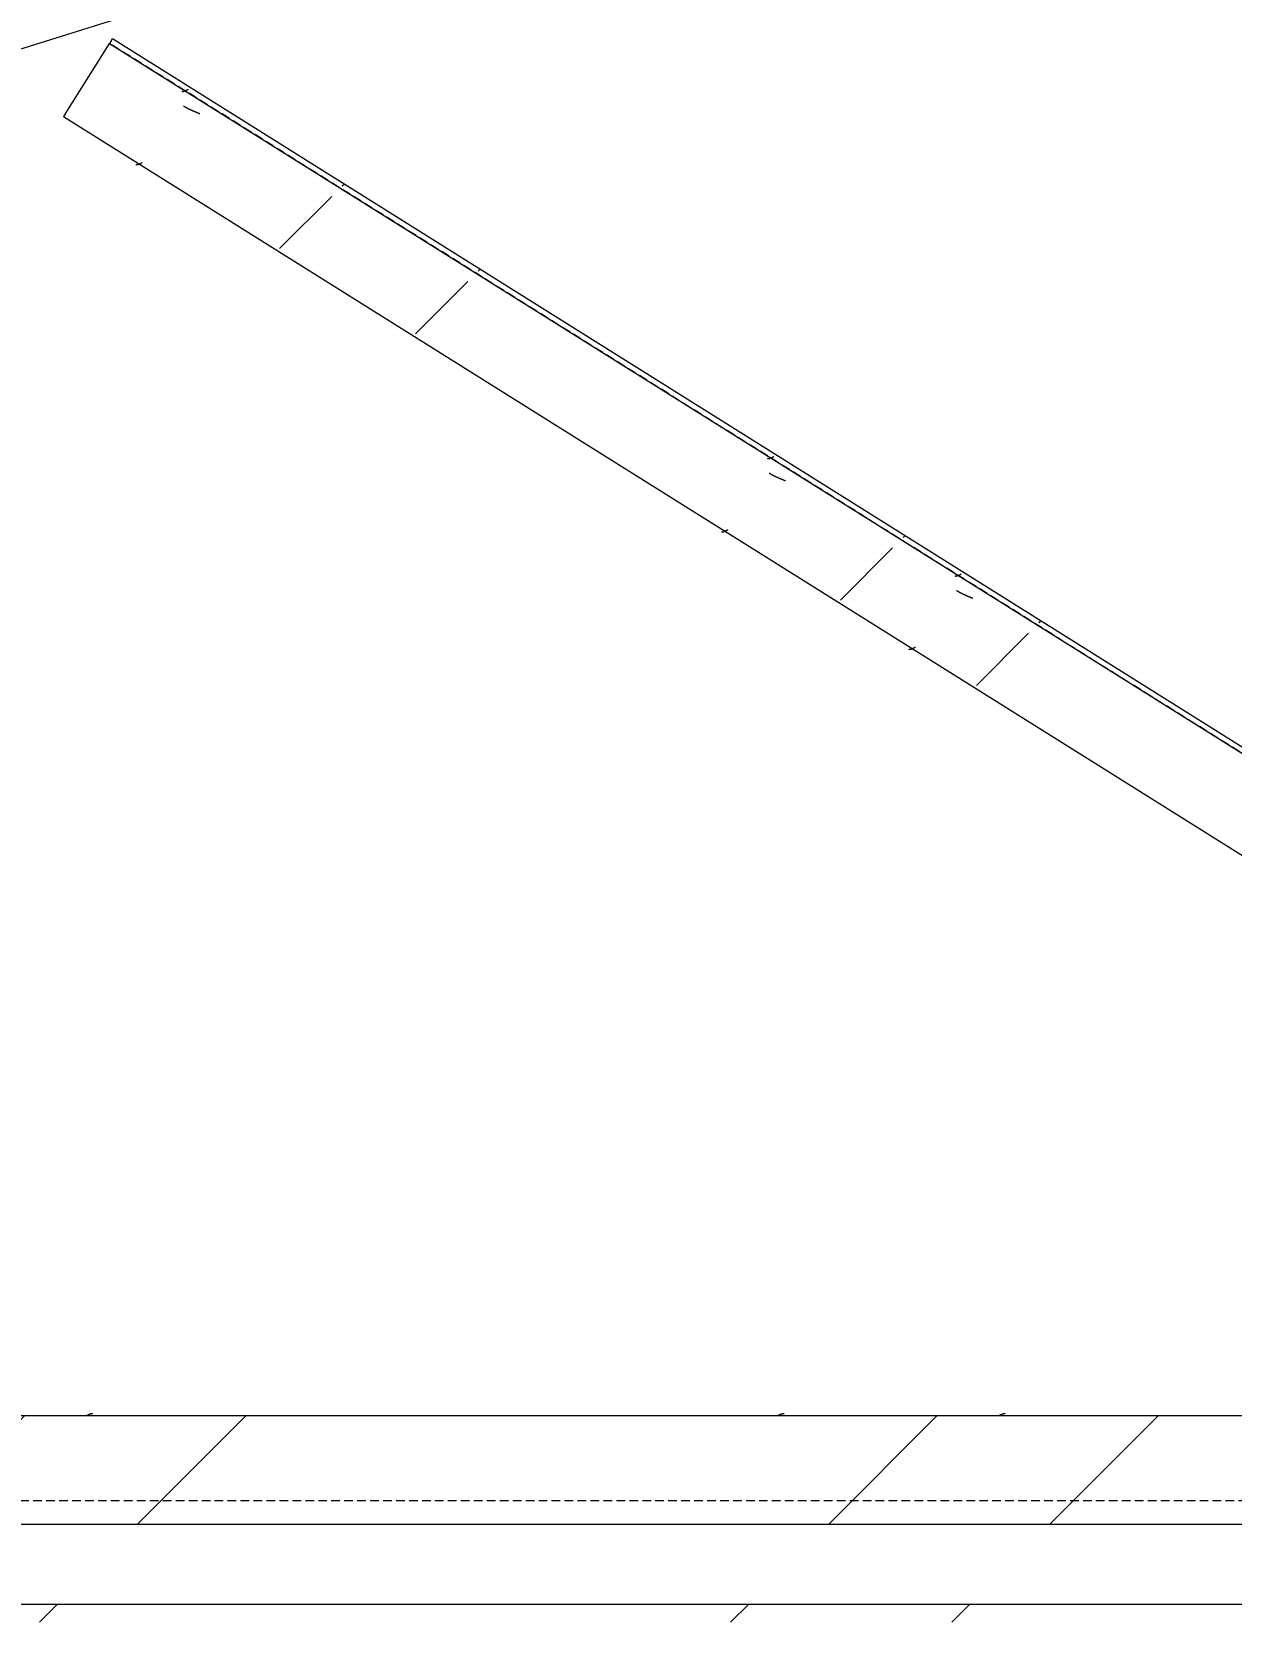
# Model space of a CAD drawing. Header units: centimetres. Extents: x -6111 to 13767, y -285 to 1600.
# Drawn here: x -5219.3 to -5153.2, y 954.5 to 1042.2 of the extents above; entities that cross this region are included whole.
import ezdxf

# ---------------------------------------------------------------- set-up
doc = ezdxf.new("R2010")
doc.units = ezdxf.units.CM
doc.linetypes.add('Hidden', pattern=[0.714375, 0.47625, -0.238125])
for name, color, linetype, lineweight in [('A-ANNO-DIMS', 7, 'Continuous', 9), ('A-ANNO-DIMS-100', 7, 'Continuous', 9), ('S-BEAM', 7, 'Continuous', 9)]:
    doc.layers.add(name, color=color, linetype=linetype, lineweight=lineweight)
doc.styles.add('Century Gothic_1', font='GOTHIC.TTF', dxfattribs={"height": 15})
doc.dimstyles.new('FCA_N_Cotas_E100', dxfattribs={"dimscale": 30.48, "dimtxt": 15.662524, "dimasz": 0.492126, "dimexe": 0.656168, "dimexo": 0.656168, "dimgap": 0.032808, "dimtad": 1, "dimlfac": 0.01, "dimrnd": 0.01, "dimzin": 0, "dimdsep": 46, "dimtxsty": 'Century Gothic_1', "dimblk1": 'OBLIQUE', "dimblk2": 'OBLIQUE', "dimsah": 1, "dimcen": 0.09, "dimdle": 0.656168, "dimadec": 3, "dimazin": 2, "dimtfac": 1, "dimtdec": 4, "dimtix": 1, "dimtmove": 0, "dimatfit": 3, "dimfxl": 1, "dimtvp": 1, "dimtolj": 1, "dimtzin": 0, "dimarcsym": 2})
pattern_1 = [(45, (0, 0), (-25.14472, 25.14472), []), (45, (0, 38.1), (-25.14472, 25.14472), [])]

# ---------------------------------------------------------------- blocks, each defined once
blk = doc.blocks.new('FP_7-Elevación Eje 1')
at = {"layer": 'S-BEAM', "color": 9, "true_color": 0xc0c0c0}
for p, q in [((-5216.281, 965.92), (-5216.265, 965.93)), ((-5216.265, 965.93), (-5216.25, 965.939)), ((-5216.25, 965.939), (-5216.234, 965.948)), ((-5216.234, 965.948), (-5216.218, 965.957)), ((-5216.218, 965.957), (-5216.203, 965.965)), ((-5216.203, 965.965), (-5216.187, 965.972)), ((-5216.187, 965.972), (-5216.171, 965.98)), ((-5216.171, 965.98), (-5216.156, 965.987)), ((-5216.156, 965.987), (-5216.14, 965.993)), ((-5216.14, 965.993), (-5216.124, 965.999)), ((-5216.124, 965.999), (-5216.108, 966.005)), ((-5216.108, 966.005), (-5216.093, 966.01)), ((-5216.093, 966.01), (-5216.077, 966.015)), ((-5216.077, 966.015), (-5216.061, 966.019)), ((-5216.061, 966.019), (-5216.046, 966.023)), ((-5216.046, 966.023), (-5216.03, 966.026)), ((-5216.03, 966.026), (-5216.014, 966.029)), ((-5216.014, 966.029), (-5215.999, 966.032)), ((-5215.999, 966.032), (-5215.983, 966.034)), ((-5215.983, 966.034), (-5215.967, 966.036)), ((-5215.967, 966.036), (-5215.952, 966.037)), ((-5215.952, 966.037), (-5215.936, 966.037)), ((-5178.181, 965.92), (-5178.165, 965.93)), ((-5178.165, 965.93), (-5178.15, 965.939)), ((-5178.15, 965.939), (-5178.134, 965.948)), ((-5178.134, 965.948), (-5178.118, 965.957)), ((-5178.118, 965.957), (-5178.103, 965.965)), ((-5178.103, 965.965), (-5178.087, 965.972)), ((-5178.087, 965.972), (-5178.071, 965.98)), ((-5178.071, 965.98), (-5178.056, 965.987)), ((-5178.056, 965.987), (-5178.04, 965.993)), ((-5178.04, 965.993), (-5178.024, 965.999)), ((-5178.024, 965.999), (-5178.008, 966.005)), ((-5178.008, 966.005), (-5177.993, 966.01)), ((-5177.993, 966.01), (-5177.977, 966.015)), ((-5177.977, 966.015), (-5177.961, 966.019)), ((-5177.961, 966.019), (-5177.946, 966.023)), ((-5177.946, 966.023), (-5177.93, 966.026)), ((-5177.93, 966.026), (-5177.914, 966.029)), ((-5177.914, 966.029), (-5177.899, 966.032)), ((-5177.899, 966.032), (-5177.883, 966.034)), ((-5177.883, 966.034), (-5177.867, 966.036)), ((-5177.867, 966.036), (-5177.852, 966.037)), ((-5177.852, 966.037), (-5177.836, 966.037)), ((-5165.992, 965.92), (-5165.976, 965.93)), ((-5165.976, 965.93), (-5165.96, 965.939)), ((-5165.96, 965.939), (-5165.945, 965.948)), ((-5165.945, 965.948), (-5165.929, 965.957)), ((-5165.929, 965.957), (-5165.913, 965.965)), ((-5165.913, 965.965), (-5165.897, 965.972)), ((-5165.897, 965.972), (-5165.882, 965.98)), ((-5165.882, 965.98), (-5165.866, 965.987)), ((-5165.866, 965.987), (-5165.85, 965.993)), ((-5165.85, 965.993), (-5165.835, 965.999)), ((-5165.835, 965.999), (-5165.819, 966.005)), ((-5165.819, 966.005), (-5165.803, 966.01)), ((-5165.803, 966.01), (-5165.788, 966.015)), ((-5165.788, 966.015), (-5165.772, 966.019)), ((-5165.772, 966.019), (-5165.756, 966.023)), ((-5165.756, 966.023), (-5165.741, 966.026)), ((-5165.741, 966.026), (-5165.725, 966.029)), ((-5165.725, 966.029), (-5165.709, 966.032)), ((-5165.709, 966.032), (-5165.693, 966.034)), ((-5165.693, 966.034), (-5165.678, 966.036)), ((-5165.678, 966.036), (-5165.662, 966.037)), ((-5165.662, 966.037), (-5165.646, 966.037))]:
    blk.add_line(p, q, dxfattribs=at)
blk = doc.blocks.new('C Shapes - C8x16-1788166-Elevación Eje 1')
at = {"layer": 'S-BEAM', "true_color": 0xc0c0c0}
h = blk.add_hatch(dxfattribs=at)
h.set_pattern_fill('FP_3', color=9, style=0, pattern_type=2)
h.set_pattern_definition(pattern_1)
h.paths.add_polyline_path([(-4712.513, 959.921), (-4698.682, 959.921), (-4698.682, 965.921), (-5480.302, 965.921), (-5480.302, 959.921), (-4772.703, 959.921)])
at = {"layer": 'S-BEAM'}
for p, q in [((-5480.302, 965.921), (-4698.682, 965.921)), ((-4698.682, 959.921), (-5480.302, 959.921))]:
    blk.add_line(p, q, dxfattribs=at)
at = {"layer": 'S-BEAM', "linetype": 'Hidden'}
blk.add_line((-4698.682, 961.217), (-5480.302, 961.217), dxfattribs=at)
at = {"layer": 'S-BEAM'}
blk.add_blockref('FP_7-Elevación Eje 1', (0, 0), dxfattribs=at)
blk = doc.blocks.new('FP_31-Elevación Eje 1')
at = {"layer": 'S-BEAM', "color": 9, "true_color": 0xc0c0c0}
for p, q in [((-5210.936, 1038.114), (-5210.923, 1038.105)), ((-5210.923, 1038.105), (-5210.909, 1038.097)), ((-5210.909, 1038.097), (-5210.896, 1038.089)), ((-5210.896, 1038.089), (-5210.883, 1038.081)), ((-5210.883, 1038.081), (-5210.869, 1038.073)), ((-5210.869, 1038.073), (-5210.856, 1038.065)), ((-5210.856, 1038.065), (-5210.842, 1038.058)), ((-5210.842, 1038.058), (-5210.829, 1038.05)), ((-5210.829, 1038.05), (-5210.815, 1038.042)), ((-5210.815, 1038.042), (-5210.802, 1038.034)), ((-5210.802, 1038.034), (-5210.788, 1038.027)), ((-5210.788, 1038.027), (-5210.774, 1038.019)), ((-5210.774, 1038.019), (-5210.761, 1038.012)), ((-5210.761, 1038.012), (-5210.747, 1038.004)), ((-5210.747, 1038.004), (-5210.733, 1037.997)), ((-5210.733, 1037.997), (-5210.719, 1037.99)), ((-5210.719, 1037.99), (-5210.706, 1037.982)), ((-5210.706, 1037.982), (-5210.692, 1037.975)), ((-5210.692, 1037.975), (-5210.678, 1037.968)), ((-5210.678, 1037.968), (-5210.664, 1037.961)), ((-5210.664, 1037.961), (-5210.65, 1037.954)), ((-5210.65, 1037.954), (-5210.636, 1037.947)), ((-5210.636, 1037.947), (-5210.622, 1037.94)), ((-5210.622, 1037.94), (-5210.608, 1037.933)), ((-5210.608, 1037.933), (-5210.594, 1037.926)), ((-5210.594, 1037.926), (-5210.58, 1037.919)), ((-5210.58, 1037.919), (-5210.565, 1037.913)), ((-5210.565, 1037.913), (-5210.551, 1037.906)), ((-5210.551, 1037.906), (-5210.537, 1037.899)), ((-5210.537, 1037.899), (-5210.523, 1037.892)), ((-5210.523, 1037.892), (-5210.508, 1037.886)), ((-5210.508, 1037.886), (-5210.494, 1037.879)), ((-5210.494, 1037.879), (-5210.48, 1037.873)), ((-5210.48, 1037.873), (-5210.466, 1037.866)), ((-5210.466, 1037.866), (-5210.451, 1037.86)), ((-5210.451, 1037.86), (-5210.437, 1037.854)), ((-5210.437, 1037.854), (-5210.422, 1037.847)), ((-5210.422, 1037.847), (-5210.408, 1037.841)), ((-5210.408, 1037.841), (-5210.393, 1037.835)), ((-5210.393, 1037.835), (-5210.379, 1037.828)), ((-5210.379, 1037.828), (-5210.364, 1037.822)), ((-5210.364, 1037.822), (-5210.35, 1037.816)), ((-5210.35, 1037.816), (-5210.335, 1037.81)), ((-5210.335, 1037.81), (-5210.321, 1037.804)), ((-5210.321, 1037.804), (-5210.306, 1037.798)), ((-5210.306, 1037.798), (-5210.292, 1037.792)), ((-5210.292, 1037.792), (-5210.277, 1037.785)), ((-5210.277, 1037.785), (-5210.263, 1037.779)), ((-5210.263, 1037.779), (-5210.248, 1037.773)), ((-5210.248, 1037.773), (-5210.233, 1037.767)), ((-5210.233, 1037.767), (-5210.219, 1037.761)), ((-5210.219, 1037.761), (-5210.204, 1037.756)), ((-5210.204, 1037.756), (-5210.189, 1037.75)), ((-5210.189, 1037.75), (-5210.175, 1037.744)), ((-5210.175, 1037.744), (-5210.16, 1037.738)), ((-5210.16, 1037.738), (-5210.145, 1037.732)), ((-5210.145, 1037.732), (-5210.13, 1037.726)), ((-5210.13, 1037.726), (-5210.116, 1037.72)), ((-5210.116, 1037.72), (-5210.101, 1037.714)), ((-5210.101, 1037.714), (-5210.086, 1037.708)), ((-5210.086, 1037.708), (-5210.072, 1037.702)), ((-5210.072, 1037.702), (-5210.057, 1037.697)), ((-5210.057, 1037.697), (-5210.042, 1037.691)), ((-5178.655, 1017.876), (-5178.642, 1017.868)), ((-5178.642, 1017.868), (-5178.629, 1017.86)), ((-5178.629, 1017.86), (-5178.615, 1017.851)), ((-5178.615, 1017.851), (-5178.602, 1017.843)), ((-5178.602, 1017.843), (-5178.589, 1017.836)), ((-5178.589, 1017.836), (-5178.575, 1017.828)), ((-5178.575, 1017.828), (-5178.562, 1017.82)), ((-5178.562, 1017.82), (-5178.548, 1017.812)), ((-5178.548, 1017.812), (-5178.535, 1017.804)), ((-5178.535, 1017.804), (-5178.521, 1017.797)), ((-5178.521, 1017.797), (-5178.507, 1017.789)), ((-5178.507, 1017.789), (-5178.494, 1017.781)), ((-5178.494, 1017.781), (-5178.48, 1017.774)), ((-5178.48, 1017.774), (-5178.466, 1017.767)), ((-5178.466, 1017.767), (-5178.453, 1017.759)), ((-5178.453, 1017.759), (-5178.439, 1017.752)), ((-5178.439, 1017.752), (-5178.425, 1017.745)), ((-5178.425, 1017.745), (-5178.411, 1017.737)), ((-5178.411, 1017.737), (-5178.397, 1017.73)), ((-5178.397, 1017.73), (-5178.383, 1017.723)), ((-5178.383, 1017.723), (-5178.369, 1017.716)), ((-5178.369, 1017.716), (-5178.355, 1017.709)), ((-5178.355, 1017.709), (-5178.341, 1017.702)), ((-5178.341, 1017.702), (-5178.327, 1017.695)), ((-5178.327, 1017.695), (-5178.313, 1017.688)), ((-5178.313, 1017.688), (-5178.299, 1017.681)), ((-5178.299, 1017.681), (-5178.285, 1017.675)), ((-5178.285, 1017.675), (-5178.271, 1017.668)), ((-5178.271, 1017.668), (-5178.256, 1017.661)), ((-5178.256, 1017.661), (-5178.242, 1017.655)), ((-5178.242, 1017.655), (-5178.228, 1017.648)), ((-5178.228, 1017.648), (-5178.214, 1017.642)), ((-5178.214, 1017.642), (-5178.199, 1017.635)), ((-5178.199, 1017.635), (-5178.185, 1017.629)), ((-5178.185, 1017.629), (-5178.171, 1017.622)), ((-5178.171, 1017.622), (-5178.156, 1017.616)), ((-5178.156, 1017.616), (-5178.142, 1017.609)), ((-5178.142, 1017.609), (-5178.127, 1017.603)), ((-5178.127, 1017.603), (-5178.113, 1017.597)), ((-5178.113, 1017.597), (-5178.098, 1017.591)), ((-5178.098, 1017.591), (-5178.084, 1017.584)), ((-5178.084, 1017.584), (-5178.069, 1017.578)), ((-5178.069, 1017.578), (-5178.055, 1017.572)), ((-5178.055, 1017.572), (-5178.04, 1017.566)), ((-5178.04, 1017.566), (-5178.026, 1017.56)), ((-5178.026, 1017.56), (-5178.011, 1017.554)), ((-5178.011, 1017.554), (-5177.997, 1017.548)), ((-5177.997, 1017.548), (-5177.982, 1017.542)), ((-5177.982, 1017.542), (-5177.967, 1017.536)), ((-5177.967, 1017.536), (-5177.953, 1017.53)), ((-5177.953, 1017.53), (-5177.938, 1017.524)), ((-5177.938, 1017.524), (-5177.923, 1017.518)), ((-5177.923, 1017.518), (-5177.909, 1017.512)), ((-5177.909, 1017.512), (-5177.894, 1017.506)), ((-5177.894, 1017.506), (-5177.879, 1017.5)), ((-5177.879, 1017.5), (-5177.865, 1017.494)), ((-5177.865, 1017.494), (-5177.85, 1017.488)), ((-5177.85, 1017.488), (-5177.835, 1017.482)), ((-5177.835, 1017.482), (-5177.82, 1017.476)), ((-5177.82, 1017.476), (-5177.806, 1017.471)), ((-5177.806, 1017.471), (-5177.791, 1017.465)), ((-5177.791, 1017.465), (-5177.776, 1017.459)), ((-5177.776, 1017.459), (-5177.762, 1017.453)), ((-5168.328, 1011.401), (-5168.314, 1011.393)), ((-5168.314, 1011.393), (-5168.301, 1011.385)), ((-5168.301, 1011.385), (-5168.288, 1011.377)), ((-5168.288, 1011.377), (-5168.274, 1011.369)), ((-5168.274, 1011.369), (-5168.261, 1011.361)), ((-5168.261, 1011.361), (-5168.248, 1011.353)), ((-5168.248, 1011.353), (-5168.234, 1011.345)), ((-5168.234, 1011.345), (-5168.221, 1011.337)), ((-5168.221, 1011.337), (-5168.207, 1011.33)), ((-5168.207, 1011.33), (-5168.193, 1011.322)), ((-5168.193, 1011.322), (-5168.18, 1011.314)), ((-5168.18, 1011.314), (-5168.166, 1011.307)), ((-5168.166, 1011.307), (-5168.152, 1011.299)), ((-5168.152, 1011.299), (-5168.139, 1011.292)), ((-5168.139, 1011.292), (-5168.125, 1011.284)), ((-5168.125, 1011.284), (-5168.111, 1011.277)), ((-5168.111, 1011.277), (-5168.097, 1011.27)), ((-5168.097, 1011.27), (-5168.083, 1011.263)), ((-5168.083, 1011.263), (-5168.069, 1011.255)), ((-5168.069, 1011.255), (-5168.056, 1011.248)), ((-5168.056, 1011.248), (-5168.042, 1011.241)), ((-5168.042, 1011.241), (-5168.028, 1011.234)), ((-5168.028, 1011.234), (-5168.014, 1011.227)), ((-5168.014, 1011.227), (-5167.999, 1011.22)), ((-5167.999, 1011.22), (-5167.985, 1011.214)), ((-5167.985, 1011.214), (-5167.971, 1011.207)), ((-5167.971, 1011.207), (-5167.957, 1011.2)), ((-5167.957, 1011.2), (-5167.943, 1011.193)), ((-5167.943, 1011.193), (-5167.929, 1011.187)), ((-5167.929, 1011.187), (-5167.914, 1011.18)), ((-5167.914, 1011.18), (-5167.9, 1011.173)), ((-5167.9, 1011.173), (-5167.886, 1011.167)), ((-5167.886, 1011.167), (-5167.872, 1011.16)), ((-5167.872, 1011.16), (-5167.857, 1011.154)), ((-5167.857, 1011.154), (-5167.843, 1011.147)), ((-5167.843, 1011.147), (-5167.829, 1011.141)), ((-5167.829, 1011.141), (-5167.814, 1011.135)), ((-5167.814, 1011.135), (-5167.8, 1011.128)), ((-5167.8, 1011.128), (-5167.785, 1011.122)), ((-5167.785, 1011.122), (-5167.771, 1011.116)), ((-5167.771, 1011.116), (-5167.756, 1011.11)), ((-5167.756, 1011.11), (-5167.742, 1011.103)), ((-5167.742, 1011.103), (-5167.727, 1011.097)), ((-5167.727, 1011.097), (-5167.713, 1011.091)), ((-5167.713, 1011.091), (-5167.698, 1011.085)), ((-5167.698, 1011.085), (-5167.683, 1011.079)), ((-5167.683, 1011.079), (-5167.669, 1011.073)), ((-5167.669, 1011.073), (-5167.654, 1011.067)), ((-5167.654, 1011.067), (-5167.64, 1011.061)), ((-5167.64, 1011.061), (-5167.625, 1011.055)), ((-5167.625, 1011.055), (-5167.61, 1011.049)), ((-5167.61, 1011.049), (-5167.596, 1011.043)), ((-5167.596, 1011.043), (-5167.581, 1011.037)), ((-5167.581, 1011.037), (-5167.566, 1011.031)), ((-5167.566, 1011.031), (-5167.552, 1011.025)), ((-5167.552, 1011.025), (-5167.537, 1011.019)), ((-5167.537, 1011.019), (-5167.522, 1011.013)), ((-5167.522, 1011.013), (-5167.508, 1011.007)), ((-5167.508, 1011.007), (-5167.493, 1011.002)), ((-5167.493, 1011.002), (-5167.478, 1010.996)), ((-5167.478, 1010.996), (-5167.463, 1010.99)), ((-5167.463, 1010.99), (-5167.449, 1010.984)), ((-5167.449, 1010.984), (-5167.434, 1010.978))]:
    blk.add_line(p, q, dxfattribs=at)
blk = doc.blocks.new('FP_32-Elevación Eje 1')
at = {"layer": 'S-BEAM'}
blk.add_line((-5215.017, 1041.559), (-5101.882, 970.631), dxfattribs=at)
at = {"layer": 'S-BEAM', "color": 9, "true_color": 0xc0c0c0}
for p, q in [((-5211.035, 1038.926), (-5211.032, 1038.924)), ((-5211.032, 1038.924), (-5211.028, 1038.922)), ((-5211.028, 1038.922), (-5211.025, 1038.92)), ((-5211.025, 1038.92), (-5211.021, 1038.919)), ((-5211.021, 1038.919), (-5211.017, 1038.918)), ((-5211.017, 1038.918), (-5211.013, 1038.917)), ((-5211.013, 1038.917), (-5211.009, 1038.915)), ((-5211.009, 1038.915), (-5211.005, 1038.915)), ((-5211.005, 1038.915), (-5211.001, 1038.914)), ((-5211.001, 1038.914), (-5210.997, 1038.913)), ((-5210.997, 1038.913), (-5210.993, 1038.913)), ((-5210.993, 1038.913), (-5210.988, 1038.912)), ((-5210.988, 1038.912), (-5210.984, 1038.912)), ((-5210.984, 1038.912), (-5210.979, 1038.912)), ((-5210.979, 1038.912), (-5210.975, 1038.912)), ((-5210.975, 1038.912), (-5210.97, 1038.912)), ((-5210.97, 1038.912), (-5210.965, 1038.913)), ((-5210.965, 1038.913), (-5210.96, 1038.913)), ((-5210.96, 1038.913), (-5210.955, 1038.914)), ((-5210.955, 1038.914), (-5210.95, 1038.914)), ((-5210.95, 1038.914), (-5210.945, 1038.915)), ((-5210.945, 1038.915), (-5210.94, 1038.916)), ((-5210.94, 1038.916), (-5210.935, 1038.917)), ((-5210.935, 1038.917), (-5210.929, 1038.918)), ((-5210.929, 1038.918), (-5210.924, 1038.92)), ((-5210.924, 1038.92), (-5210.919, 1038.921)), ((-5210.919, 1038.921), (-5210.913, 1038.923)), ((-5210.913, 1038.923), (-5210.907, 1038.924)), ((-5210.907, 1038.924), (-5210.902, 1038.926)), ((-5210.902, 1038.926), (-5210.896, 1038.928)), ((-5210.896, 1038.928), (-5210.89, 1038.93)), ((-5210.89, 1038.93), (-5210.884, 1038.932)), ((-5210.884, 1038.932), (-5210.878, 1038.934)), ((-5210.878, 1038.934), (-5210.872, 1038.936)), ((-5210.872, 1038.936), (-5210.866, 1038.938)), ((-5210.866, 1038.938), (-5210.86, 1038.941)), ((-5210.86, 1038.941), (-5210.854, 1038.943)), ((-5210.854, 1038.943), (-5210.848, 1038.946)), ((-5210.848, 1038.946), (-5210.841, 1038.948)), ((-5210.841, 1038.948), (-5210.835, 1038.951)), ((-5210.835, 1038.951), (-5210.829, 1038.954)), ((-5210.829, 1038.954), (-5210.822, 1038.957)), ((-5210.822, 1038.957), (-5210.816, 1038.96)), ((-5210.816, 1038.96), (-5210.809, 1038.963)), ((-5210.809, 1038.963), (-5210.803, 1038.966)), ((-5210.803, 1038.966), (-5210.796, 1038.969)), ((-5210.796, 1038.969), (-5210.79, 1038.972)), ((-5210.79, 1038.972), (-5210.783, 1038.975)), ((-5210.783, 1038.975), (-5210.776, 1038.979)), ((-5210.776, 1038.979), (-5210.77, 1038.982)), ((-5210.77, 1038.982), (-5210.763, 1038.985)), ((-5210.763, 1038.985), (-5210.756, 1038.989)), ((-5210.756, 1038.989), (-5210.749, 1038.992)), ((-5210.749, 1038.992), (-5210.743, 1038.996)), ((-5210.743, 1038.996), (-5210.736, 1038.999)), ((-5210.736, 1038.999), (-5210.729, 1039.003)), ((-5210.729, 1039.003), (-5210.722, 1039.006)), ((-5210.722, 1039.006), (-5210.715, 1039.01)), ((-5210.715, 1039.01), (-5210.708, 1039.014)), ((-5210.708, 1039.014), (-5210.702, 1039.017)), ((-5210.702, 1039.017), (-5210.695, 1039.021)), ((-5210.695, 1039.021), (-5210.688, 1039.025)), ((-5210.688, 1039.025), (-5210.681, 1039.028)), ((-5178.592, 1018.698), (-5178.586, 1018.7)), ((-5178.586, 1018.7), (-5178.579, 1018.703)), ((-5178.579, 1018.703), (-5178.573, 1018.705)), ((-5178.573, 1018.705), (-5178.567, 1018.708)), ((-5178.567, 1018.708), (-5178.561, 1018.711)), ((-5178.561, 1018.711), (-5178.555, 1018.713)), ((-5178.555, 1018.713), (-5178.548, 1018.716)), ((-5178.548, 1018.716), (-5178.542, 1018.719)), ((-5178.542, 1018.719), (-5178.535, 1018.722)), ((-5178.535, 1018.722), (-5178.529, 1018.725)), ((-5178.529, 1018.725), (-5178.522, 1018.728)), ((-5178.522, 1018.728), (-5178.516, 1018.731)), ((-5178.516, 1018.731), (-5178.509, 1018.734)), ((-5178.509, 1018.734), (-5178.502, 1018.738)), ((-5178.502, 1018.738), (-5178.496, 1018.741)), ((-5178.496, 1018.741), (-5178.489, 1018.744)), ((-5178.489, 1018.744), (-5178.482, 1018.748)), ((-5178.482, 1018.748), (-5178.476, 1018.751)), ((-5178.476, 1018.751), (-5178.469, 1018.754)), ((-5178.469, 1018.754), (-5178.462, 1018.758)), ((-5178.462, 1018.758), (-5178.455, 1018.761)), ((-5178.455, 1018.761), (-5178.448, 1018.765)), ((-5178.448, 1018.765), (-5178.442, 1018.769)), ((-5178.442, 1018.769), (-5178.435, 1018.772)), ((-5178.435, 1018.772), (-5178.428, 1018.776)), ((-5178.428, 1018.776), (-5178.421, 1018.779)), ((-5178.421, 1018.779), (-5178.414, 1018.783)), ((-5178.414, 1018.783), (-5178.407, 1018.787)), ((-5178.407, 1018.787), (-5178.4, 1018.79)), ((-5178.755, 1018.688), (-5178.751, 1018.686)), ((-5178.751, 1018.686), (-5178.748, 1018.684)), ((-5178.748, 1018.684), (-5178.744, 1018.683)), ((-5178.744, 1018.683), (-5178.74, 1018.681)), ((-5178.74, 1018.681), (-5178.737, 1018.68)), ((-5178.737, 1018.68), (-5178.733, 1018.679)), ((-5178.733, 1018.679), (-5178.729, 1018.678)), ((-5178.729, 1018.678), (-5178.725, 1018.677)), ((-5178.725, 1018.677), (-5178.721, 1018.676)), ((-5178.721, 1018.676), (-5178.716, 1018.675)), ((-5178.716, 1018.675), (-5178.712, 1018.675)), ((-5178.712, 1018.675), (-5178.708, 1018.675)), ((-5178.708, 1018.675), (-5178.703, 1018.674)), ((-5178.703, 1018.674), (-5178.699, 1018.674)), ((-5178.699, 1018.674), (-5178.694, 1018.674)), ((-5178.694, 1018.674), (-5178.689, 1018.675)), ((-5178.689, 1018.675), (-5178.685, 1018.675)), ((-5178.685, 1018.675), (-5178.68, 1018.675)), ((-5178.68, 1018.675), (-5178.675, 1018.676)), ((-5178.675, 1018.676), (-5178.67, 1018.677)), ((-5178.67, 1018.677), (-5178.665, 1018.677)), ((-5178.665, 1018.677), (-5178.659, 1018.678)), ((-5178.659, 1018.678), (-5178.654, 1018.679)), ((-5178.654, 1018.679), (-5178.649, 1018.68)), ((-5178.649, 1018.68), (-5178.643, 1018.682)), ((-5178.643, 1018.682), (-5178.638, 1018.683)), ((-5178.638, 1018.683), (-5178.632, 1018.685)), ((-5178.632, 1018.685), (-5178.627, 1018.686)), ((-5178.627, 1018.686), (-5178.621, 1018.688)), ((-5178.621, 1018.688), (-5178.615, 1018.69)), ((-5178.615, 1018.69), (-5178.609, 1018.692)), ((-5178.609, 1018.692), (-5178.604, 1018.694)), ((-5178.604, 1018.694), (-5178.598, 1018.696)), ((-5178.598, 1018.696), (-5178.592, 1018.698)), ((-5168.427, 1012.213), (-5168.424, 1012.211)), ((-5168.424, 1012.211), (-5168.42, 1012.209)), ((-5168.42, 1012.209), (-5168.417, 1012.208)), ((-5168.417, 1012.208), (-5168.413, 1012.206)), ((-5168.413, 1012.206), (-5168.409, 1012.205)), ((-5168.409, 1012.205), (-5168.405, 1012.204)), ((-5168.405, 1012.204), (-5168.401, 1012.203)), ((-5168.401, 1012.203), (-5168.397, 1012.202)), ((-5168.397, 1012.202), (-5168.393, 1012.201)), ((-5168.393, 1012.201), (-5168.389, 1012.201)), ((-5168.389, 1012.201), (-5168.384, 1012.2)), ((-5168.384, 1012.2), (-5168.38, 1012.2)), ((-5168.38, 1012.2), (-5168.376, 1012.2)), ((-5168.376, 1012.2), (-5168.371, 1012.2)), ((-5168.371, 1012.2), (-5168.366, 1012.2)), ((-5168.366, 1012.2), (-5168.362, 1012.2)), ((-5168.362, 1012.2), (-5168.357, 1012.2)), ((-5168.357, 1012.2), (-5168.352, 1012.201)), ((-5168.352, 1012.201), (-5168.347, 1012.201)), ((-5168.347, 1012.201), (-5168.342, 1012.202)), ((-5168.342, 1012.202), (-5168.337, 1012.203)), ((-5168.337, 1012.203), (-5168.332, 1012.204)), ((-5168.332, 1012.204), (-5168.326, 1012.205)), ((-5168.326, 1012.205), (-5168.321, 1012.206)), ((-5168.321, 1012.206), (-5168.316, 1012.207)), ((-5168.316, 1012.207), (-5168.31, 1012.208)), ((-5168.31, 1012.208), (-5168.305, 1012.21)), ((-5168.305, 1012.21), (-5168.299, 1012.212)), ((-5168.299, 1012.212), (-5168.293, 1012.213)), ((-5168.293, 1012.213), (-5168.288, 1012.215)), ((-5168.288, 1012.215), (-5168.282, 1012.217)), ((-5168.282, 1012.217), (-5168.276, 1012.219)), ((-5168.276, 1012.219), (-5168.27, 1012.221)), ((-5168.27, 1012.221), (-5168.264, 1012.223)), ((-5168.264, 1012.223), (-5168.258, 1012.226)), ((-5168.258, 1012.226), (-5168.252, 1012.228)), ((-5168.252, 1012.228), (-5168.246, 1012.231)), ((-5168.246, 1012.231), (-5168.239, 1012.233)), ((-5168.239, 1012.233), (-5168.233, 1012.236)), ((-5168.233, 1012.236), (-5168.227, 1012.239)), ((-5168.227, 1012.239), (-5168.221, 1012.241)), ((-5168.221, 1012.241), (-5168.214, 1012.244)), ((-5168.214, 1012.244), (-5168.208, 1012.247)), ((-5168.208, 1012.247), (-5168.201, 1012.25)), ((-5168.201, 1012.25), (-5168.195, 1012.253)), ((-5168.195, 1012.253), (-5168.188, 1012.256)), ((-5168.188, 1012.256), (-5168.181, 1012.26)), ((-5168.181, 1012.26), (-5168.175, 1012.263)), ((-5168.175, 1012.263), (-5168.168, 1012.266)), ((-5168.168, 1012.266), (-5168.161, 1012.269)), ((-5168.161, 1012.269), (-5168.155, 1012.273)), ((-5168.155, 1012.273), (-5168.148, 1012.276)), ((-5168.148, 1012.276), (-5168.141, 1012.28)), ((-5168.141, 1012.28), (-5168.134, 1012.283)), ((-5168.134, 1012.283), (-5168.128, 1012.287)), ((-5168.128, 1012.287), (-5168.121, 1012.29)), ((-5168.121, 1012.29), (-5168.114, 1012.294)), ((-5168.114, 1012.294), (-5168.107, 1012.297)), ((-5168.107, 1012.297), (-5168.1, 1012.301)), ((-5168.1, 1012.301), (-5168.093, 1012.305)), ((-5168.093, 1012.305), (-5168.086, 1012.308)), ((-5168.086, 1012.308), (-5168.079, 1012.312)), ((-5168.079, 1012.312), (-5168.073, 1012.316))]:
    blk.add_line(p, q, dxfattribs=at)
blk = doc.blocks.new('FP_33-Elevación Eje 1')
at = {"layer": 'S-BEAM'}
blk.add_line((-5217.546, 1037.524), (-5104.412, 966.596), dxfattribs=at)
at = {"layer": 'S-BEAM', "color": 9, "true_color": 0xc0c0c0}
for p, q in [((-5213.564, 1034.891), (-5213.561, 1034.889)), ((-5213.561, 1034.889), (-5213.557, 1034.887)), ((-5213.557, 1034.887), (-5213.554, 1034.885)), ((-5213.554, 1034.885), (-5213.55, 1034.884)), ((-5213.55, 1034.884), (-5213.546, 1034.883)), ((-5213.546, 1034.883), (-5213.542, 1034.882)), ((-5213.542, 1034.882), (-5213.538, 1034.881)), ((-5213.538, 1034.881), (-5213.534, 1034.88)), ((-5213.534, 1034.88), (-5213.53, 1034.879)), ((-5213.53, 1034.879), (-5213.526, 1034.878)), ((-5213.526, 1034.878), (-5213.522, 1034.878)), ((-5213.522, 1034.878), (-5213.517, 1034.877)), ((-5213.517, 1034.877), (-5213.513, 1034.877)), ((-5213.513, 1034.877), (-5213.508, 1034.877)), ((-5213.508, 1034.877), (-5213.504, 1034.877)), ((-5213.504, 1034.877), (-5213.499, 1034.877)), ((-5213.499, 1034.877), (-5213.494, 1034.878)), ((-5213.494, 1034.878), (-5213.489, 1034.878)), ((-5213.489, 1034.878), (-5213.484, 1034.879)), ((-5213.484, 1034.879), (-5213.479, 1034.879)), ((-5213.479, 1034.879), (-5213.474, 1034.88)), ((-5213.474, 1034.88), (-5213.469, 1034.881)), ((-5213.469, 1034.881), (-5213.464, 1034.882)), ((-5213.464, 1034.882), (-5213.458, 1034.883)), ((-5213.458, 1034.883), (-5213.453, 1034.885)), ((-5213.453, 1034.885), (-5213.447, 1034.886)), ((-5213.447, 1034.886), (-5213.442, 1034.888)), ((-5213.442, 1034.888), (-5213.436, 1034.889)), ((-5213.436, 1034.889), (-5213.431, 1034.891)), ((-5213.431, 1034.891), (-5213.425, 1034.893)), ((-5213.425, 1034.893), (-5213.419, 1034.895)), ((-5213.419, 1034.895), (-5213.413, 1034.897)), ((-5213.413, 1034.897), (-5213.407, 1034.899)), ((-5213.407, 1034.899), (-5213.401, 1034.901)), ((-5213.401, 1034.901), (-5213.395, 1034.903)), ((-5213.395, 1034.903), (-5213.389, 1034.906)), ((-5213.389, 1034.906), (-5213.383, 1034.908)), ((-5213.383, 1034.908), (-5213.377, 1034.911)), ((-5213.377, 1034.911), (-5213.37, 1034.913)), ((-5213.37, 1034.913), (-5213.364, 1034.916)), ((-5213.364, 1034.916), (-5213.358, 1034.919)), ((-5213.358, 1034.919), (-5213.351, 1034.922)), ((-5213.351, 1034.922), (-5213.345, 1034.925)), ((-5213.345, 1034.925), (-5213.338, 1034.928)), ((-5213.338, 1034.928), (-5213.332, 1034.931)), ((-5213.332, 1034.931), (-5213.325, 1034.934)), ((-5213.325, 1034.934), (-5213.319, 1034.937)), ((-5213.319, 1034.937), (-5213.312, 1034.94)), ((-5213.312, 1034.94), (-5213.305, 1034.944)), ((-5213.305, 1034.944), (-5213.299, 1034.947)), ((-5213.299, 1034.947), (-5213.292, 1034.95)), ((-5213.292, 1034.95), (-5213.285, 1034.954)), ((-5213.285, 1034.954), (-5213.278, 1034.957)), ((-5213.278, 1034.957), (-5213.272, 1034.961)), ((-5213.272, 1034.961), (-5213.265, 1034.964)), ((-5213.265, 1034.964), (-5213.258, 1034.968)), ((-5213.258, 1034.968), (-5213.251, 1034.971)), ((-5213.251, 1034.971), (-5213.244, 1034.975)), ((-5213.244, 1034.975), (-5213.237, 1034.979)), ((-5213.237, 1034.979), (-5213.23, 1034.982)), ((-5213.23, 1034.982), (-5213.224, 1034.986)), ((-5213.224, 1034.986), (-5213.217, 1034.99)), ((-5213.217, 1034.99), (-5213.21, 1034.993)), ((-5181.284, 1014.653), (-5181.28, 1014.651)), ((-5181.28, 1014.651), (-5181.277, 1014.649)), ((-5181.277, 1014.649), (-5181.273, 1014.648)), ((-5181.273, 1014.648), (-5181.269, 1014.646)), ((-5181.269, 1014.646), (-5181.266, 1014.645)), ((-5181.266, 1014.645), (-5181.262, 1014.644)), ((-5181.262, 1014.644), (-5181.258, 1014.643)), ((-5181.258, 1014.643), (-5181.254, 1014.642)), ((-5181.254, 1014.642), (-5181.25, 1014.641)), ((-5181.25, 1014.641), (-5181.245, 1014.64)), ((-5181.245, 1014.64), (-5181.241, 1014.64)), ((-5181.241, 1014.64), (-5181.237, 1014.64)), ((-5181.237, 1014.64), (-5181.232, 1014.639)), ((-5181.232, 1014.639), (-5181.228, 1014.639)), ((-5181.228, 1014.639), (-5181.223, 1014.639)), ((-5181.223, 1014.639), (-5181.218, 1014.64)), ((-5181.218, 1014.64), (-5181.213, 1014.64)), ((-5181.213, 1014.64), (-5181.209, 1014.64)), ((-5181.209, 1014.64), (-5181.204, 1014.641)), ((-5181.204, 1014.641), (-5181.199, 1014.642)), ((-5181.199, 1014.642), (-5181.193, 1014.642)), ((-5181.193, 1014.642), (-5181.188, 1014.643)), ((-5181.188, 1014.643), (-5181.183, 1014.644)), ((-5181.183, 1014.644), (-5181.178, 1014.646)), ((-5181.178, 1014.646), (-5181.172, 1014.647)), ((-5181.172, 1014.647), (-5181.167, 1014.648)), ((-5181.167, 1014.648), (-5181.161, 1014.65)), ((-5181.161, 1014.65), (-5181.156, 1014.651)), ((-5181.156, 1014.651), (-5181.15, 1014.653)), ((-5181.15, 1014.653), (-5181.144, 1014.655)), ((-5181.144, 1014.655), (-5181.138, 1014.657)), ((-5181.138, 1014.657), (-5181.133, 1014.659)), ((-5181.133, 1014.659), (-5181.127, 1014.661)), ((-5181.127, 1014.661), (-5181.121, 1014.663)), ((-5181.121, 1014.663), (-5181.115, 1014.665)), ((-5181.115, 1014.665), (-5181.108, 1014.668)), ((-5181.108, 1014.668), (-5181.102, 1014.67)), ((-5181.102, 1014.67), (-5181.096, 1014.673)), ((-5181.096, 1014.673), (-5181.09, 1014.676)), ((-5181.09, 1014.676), (-5181.083, 1014.678)), ((-5181.083, 1014.678), (-5181.077, 1014.681)), ((-5181.077, 1014.681), (-5181.071, 1014.684)), ((-5181.071, 1014.684), (-5181.064, 1014.687)), ((-5181.064, 1014.687), (-5181.058, 1014.69)), ((-5181.058, 1014.69), (-5181.051, 1014.693)), ((-5181.051, 1014.693), (-5181.045, 1014.696)), ((-5181.045, 1014.696), (-5181.038, 1014.699)), ((-5181.038, 1014.699), (-5181.031, 1014.703)), ((-5181.031, 1014.703), (-5181.025, 1014.706)), ((-5181.025, 1014.706), (-5181.018, 1014.709)), ((-5181.018, 1014.709), (-5181.011, 1014.713)), ((-5181.011, 1014.713), (-5181.005, 1014.716)), ((-5181.005, 1014.716), (-5180.998, 1014.719)), ((-5180.998, 1014.719), (-5180.991, 1014.723)), ((-5180.991, 1014.723), (-5180.984, 1014.727)), ((-5180.984, 1014.727), (-5180.977, 1014.73)), ((-5180.977, 1014.73), (-5180.97, 1014.734)), ((-5180.97, 1014.734), (-5180.964, 1014.737)), ((-5180.964, 1014.737), (-5180.957, 1014.741)), ((-5180.957, 1014.741), (-5180.95, 1014.745)), ((-5180.95, 1014.745), (-5180.943, 1014.748)), ((-5180.943, 1014.748), (-5180.936, 1014.752)), ((-5180.936, 1014.752), (-5180.929, 1014.755)), ((-5170.822, 1008.178), (-5170.817, 1008.18)), ((-5170.817, 1008.18), (-5170.811, 1008.182)), ((-5170.811, 1008.182), (-5170.805, 1008.184)), ((-5170.805, 1008.184), (-5170.799, 1008.186)), ((-5170.799, 1008.186), (-5170.793, 1008.188)), ((-5170.793, 1008.188), (-5170.787, 1008.191)), ((-5170.787, 1008.191), (-5170.781, 1008.193)), ((-5170.781, 1008.193), (-5170.775, 1008.196)), ((-5170.775, 1008.196), (-5170.768, 1008.198)), ((-5170.768, 1008.198), (-5170.762, 1008.201)), ((-5170.762, 1008.201), (-5170.756, 1008.204)), ((-5170.756, 1008.204), (-5170.749, 1008.206)), ((-5170.749, 1008.206), (-5170.743, 1008.209)), ((-5170.743, 1008.209), (-5170.737, 1008.212)), ((-5170.737, 1008.212), (-5170.73, 1008.215)), ((-5170.73, 1008.215), (-5170.724, 1008.218)), ((-5170.724, 1008.218), (-5170.717, 1008.221)), ((-5170.717, 1008.221), (-5170.71, 1008.225)), ((-5170.71, 1008.225), (-5170.704, 1008.228)), ((-5170.704, 1008.228), (-5170.697, 1008.231)), ((-5170.697, 1008.231), (-5170.69, 1008.234)), ((-5170.69, 1008.234), (-5170.684, 1008.238)), ((-5170.684, 1008.238), (-5170.677, 1008.241)), ((-5170.677, 1008.241), (-5170.67, 1008.245)), ((-5170.67, 1008.245), (-5170.663, 1008.248)), ((-5170.663, 1008.248), (-5170.657, 1008.252)), ((-5170.657, 1008.252), (-5170.65, 1008.255)), ((-5170.65, 1008.255), (-5170.643, 1008.259)), ((-5170.643, 1008.259), (-5170.636, 1008.263)), ((-5170.636, 1008.263), (-5170.629, 1008.266)), ((-5170.629, 1008.266), (-5170.622, 1008.27)), ((-5170.622, 1008.27), (-5170.615, 1008.273)), ((-5170.615, 1008.273), (-5170.608, 1008.277)), ((-5170.608, 1008.277), (-5170.602, 1008.281)), ((-5170.956, 1008.178), (-5170.953, 1008.176)), ((-5170.953, 1008.176), (-5170.949, 1008.174)), ((-5170.949, 1008.174), (-5170.945, 1008.173)), ((-5170.945, 1008.173), (-5170.942, 1008.171)), ((-5170.942, 1008.171), (-5170.938, 1008.17)), ((-5170.938, 1008.17), (-5170.934, 1008.169)), ((-5170.934, 1008.169), (-5170.93, 1008.168)), ((-5170.93, 1008.168), (-5170.926, 1008.167)), ((-5170.926, 1008.167), (-5170.922, 1008.166)), ((-5170.922, 1008.166), (-5170.918, 1008.166)), ((-5170.918, 1008.166), (-5170.913, 1008.165)), ((-5170.913, 1008.165), (-5170.909, 1008.165)), ((-5170.909, 1008.165), (-5170.905, 1008.165)), ((-5170.905, 1008.165), (-5170.9, 1008.165)), ((-5170.9, 1008.165), (-5170.895, 1008.165)), ((-5170.895, 1008.165), (-5170.891, 1008.165)), ((-5170.891, 1008.165), (-5170.886, 1008.165)), ((-5170.886, 1008.165), (-5170.881, 1008.166)), ((-5170.881, 1008.166), (-5170.876, 1008.166)), ((-5170.876, 1008.166), (-5170.871, 1008.167)), ((-5170.871, 1008.167), (-5170.866, 1008.168)), ((-5170.866, 1008.168), (-5170.861, 1008.169)), ((-5170.861, 1008.169), (-5170.855, 1008.17)), ((-5170.855, 1008.17), (-5170.85, 1008.171)), ((-5170.85, 1008.171), (-5170.845, 1008.172)), ((-5170.845, 1008.172), (-5170.839, 1008.173)), ((-5170.839, 1008.173), (-5170.834, 1008.175)), ((-5170.834, 1008.175), (-5170.828, 1008.177)), ((-5170.828, 1008.177), (-5170.822, 1008.178))]:
    blk.add_line(p, q, dxfattribs=at)
blk = doc.blocks.new('M_L Equal Angles - L51X51X3_2-1788164-Elevación Eje 1')
at = {"layer": 'S-BEAM', "true_color": 0xc0c0c0}
h = blk.add_hatch(dxfattribs=at)
h.set_pattern_fill('FP_3', color=9, style=0, pattern_type=2)
h.set_pattern_definition(pattern_1)
h.paths.add_polyline_path([(-5101.798, 970.766), (-5101.713, 970.9), (-5214.848, 1041.828), (-5214.932, 1041.694), (-5103.749, 971.989)])
h = blk.add_hatch(dxfattribs=at)
h.set_pattern_fill('FP_3', color=9, style=0, pattern_type=2)
h.set_pattern_definition(pattern_1)
h.paths.add_polyline_path([(-5104.327, 966.731), (-5102.219, 970.093), (-5215.354, 1041.021), (-5217.462, 1037.659), (-5109.69, 970.093)])
at = {"layer": 'S-BEAM'}
for p, q in [((-5215.354, 1041.021), (-5215.017, 1041.559)), ((-5214.932, 1041.694), (-5215.017, 1041.559)), ((-5214.932, 1041.694), (-5214.848, 1041.828)), ((-5214.848, 1041.828), (-5101.713, 970.9)), ((-5217.462, 1037.659), (-5215.354, 1041.021)), ((-5217.462, 1037.659), (-5217.546, 1037.524))]:
    blk.add_line(p, q, dxfattribs=at)
at = {"layer": 'S-BEAM', "linetype": 'Hidden'}
blk.add_line((-5101.882, 970.631), (-5215.017, 1041.559), dxfattribs=at)
at = {"layer": 'S-BEAM'}
for name in ['FP_32-Elevación Eje 1', 'FP_31-Elevación Eje 1', 'FP_33-Elevación Eje 1']:
    blk.add_blockref(name, (0, 0), dxfattribs=at)
blk = doc.blocks.new('M_W Shapes - 150 x 250-V37-Elevación Eje 1')
at = {"layer": 'S-BEAM', "true_color": 0xc0c0c0}
h = blk.add_hatch(dxfattribs=at)
h.set_pattern_fill('FP_3', color=9, style=0, pattern_type=2)
h.set_pattern_definition(pattern_1)
h.paths.add_polyline_path([(-4778.078, 954.53), (-4778.078, 955.53), (-5426.338, 955.53), (-5426.338, 954.53), (-4802.798, 954.53)])
at = {"layer": 'S-BEAM'}
blk.add_line((-5426.338, 955.53), (-4778.078, 955.53), dxfattribs=at)
blk = doc.blocks.new('DIMBLOCK1-Elevación Eje 1')
at = {"layer": 'A-ANNO-DIMS-100'}
for p, q in [((-5438.839, 1253.141), (-5438.839, 1273.141)), ((-5078.539, 1253.141), (-5078.539, 1273.141)), ((-5458.839, 1253.141), (-5078.539, 1253.141)), ((-5438.839, 1253.141), (-5438.839, 975.53)), ((-5078.539, 1253.141), (-5078.539, 1243.748))]:
    blk.add_line(p, q, dxfattribs=at)
at = {"layer": 'A-ANNO-DIMS-100', "lineweight": 35}
for p, q in [((-5438.839, 1253.141), (-5431.339, 1260.641)), ((-5078.539, 1253.141), (-5071.039, 1260.641)), ((-5438.839, 1253.141), (-5446.339, 1245.641)), ((-5078.539, 1253.141), (-5086.039, 1245.641))]:
    blk.add_line(p, q, dxfattribs=at)
at = {"layer": 'A-ANNO-DIMS-100', "color": 0, "insert": (-5279.075, 1273.368), "char_height": 15, "width": 48.92674, "attachment_point": 1, "line_spacing_factor": 0.984502, "style": 'Century Gothic_1'}
blk.add_mtext('3.60', dxfattribs=at)
blk = doc.blocks.new('_Oblique')
at = {"color": 0, "linetype": 'ByBlock', "lineweight": -2}
blk.add_line((-0.5, -0.5), (0.5, 0.5), dxfattribs=at)
blk = doc.blocks.new('DIMBLOCK3-Elevación Eje 1')
at = {"layer": 'A-ANNO-DIMS-100'}
for p, q in [((-5438.839, 1313.194), (-5438.839, 1333.194)), ((-4765.577, 1313.194), (-4765.577, 1333.194)), ((-5458.839, 1313.194), (-4745.577, 1313.194)), ((-5438.839, 1313.194), (-5438.839, 975.53)), ((-4765.577, 1313.194), (-4765.577, 975.53))]:
    blk.add_line(p, q, dxfattribs=at)
at = {"layer": 'A-ANNO-DIMS-100', "lineweight": 35}
for p, q in [((-5438.839, 1313.194), (-5431.339, 1320.694)), ((-4765.577, 1313.194), (-4758.077, 1320.694)), ((-5438.839, 1313.194), (-5446.339, 1305.694)), ((-4765.577, 1313.194), (-4773.077, 1305.694))]:
    blk.add_line(p, q, dxfattribs=at)
at = {"layer": 'A-ANNO-DIMS-100', "color": 0, "insert": (-5122.594, 1333.421), "char_height": 15, "width": 48.92674, "attachment_point": 1, "line_spacing_factor": 0.984502, "style": 'Century Gothic_1'}
blk.add_mtext('6.73', dxfattribs=at)

msp = doc.modelspace()

# ---------------------------------------------------------------- hatches: boundary and pattern name
at = {"layer": 'S-BEAM', "true_color": 0xc0c0c0}
h = msp.add_hatch(dxfattribs=at)
h.set_pattern_fill('FP_5', color=9, style=0, pattern_type=2)
h.set_pattern_definition(pattern_1)
h.paths.add_polyline_path([(-5459.031, 966.301), (-5089.492, 1082.139), (-5089.492, 1088.427), (-5460.825, 972.026)])

# ---------------------------------------------------------------- linework, layer by layer
at = {"layer": 'S-BEAM'}
msp.add_line((-5459.031, 966.301), (-5089.492, 1082.139), dxfattribs=at)

# ---------------------------------------------------------------- block references
for name in ['M_L Equal Angles - L51X51X3_2-1788164-Elevación Eje 1', 'C Shapes - C8x16-1788166-Elevación Eje 1', 'M_W Shapes - 150 x 250-V37-Elevación Eje 1']:
    msp.add_blockref(name, (0, 0), dxfattribs=at)

# ---------------------------------------------------------------- dimensions: what is measured, and where the dimension line sits
at = {"layer": 'A-ANNO-DIMS'}
for base, p2, override, picture, middle in [((-4765.577, 1313.194), (-4765.577, 955.53), {"dimpost": '<>', "dimfxl": 673.262505}, 'DIMBLOCK3-Elevación Eje 1', (-5102.208, 1322.072)), ((-5078.539, 1253.141), (-5078.539, 1263.748), {"dimpost": '<>', "dimfxl": 474.145739}, 'DIMBLOCK1-Elevación Eje 1', (-5258.689, 1262.019))]:
    dim = msp.add_linear_dim(base=base, p1=(-5438.839, 955.53), p2=p2, dimstyle='FCA_N_Cotas_E100', override=override, dxfattribs=at)
    dim.commit()
    dim.dimension.update_dxf_attribs({"geometry": picture, "text_midpoint": middle})

doc.saveas('drawing.dxf')
